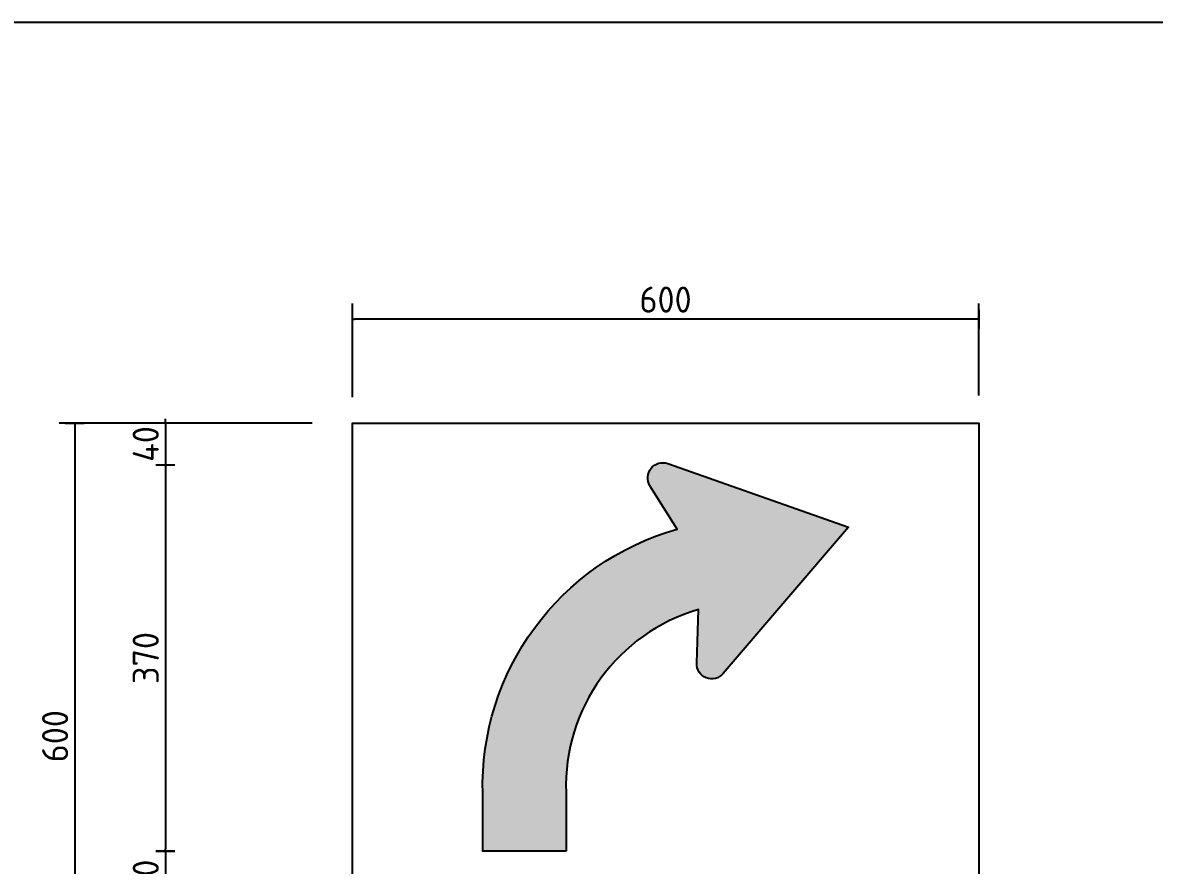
# Model space of a CAD drawing. Extents: x 0 to 420, y 0 to 297.
# Drawn here: x 203.2 to 311.6, y 211.7 to 292.5 of the extents above; entities that cross this region are included whole.
import ezdxf
from ezdxf.enums import TextEntityAlignment as Align

# ---------------------------------------------------------------- set-up
doc = ezdxf.new("R2010")
doc.units = 0
doc.header["$LTSCALE"] = 0.3
doc.header["$MEASUREMENT"] = 0
doc.header["$PDMODE"] = 3
doc.layers.get('0').update_dxf_attribs({"linetype": 'CONTINUOUS'})
doc.layers.get('DEFPOINTS').update_dxf_attribs({"linetype": 'CONTINUOUS'})
for name, color, linetype in [('L25', 1, 'CONTINUOUS'), ('T25', 1, 'CONTINUOUS'), ('TBLK18', 4, 'CONTINUOUS'), ('TBLK25', 1, 'CONTINUOUS'), ('TBLK35', 3, 'CONTINUOUS'), ('TBLK50', 7, 'CONTINUOUS')]:
    doc.layers.add(name, color=color, linetype=linetype)
doc.styles.add('iso', font='iso3098b.shx')
doc.dimstyles.new('SIGNSDIM', dxfattribs={"dimtxt": 2.5, "dimasz": 0.2, "dimexe": 1.5, "dimexo": 2, "dimtad": 1, "dimdec": 4, "dimlfac": 10, "dimrnd": 1, "dimdsep": 46, "dimtxsty": 'iso', "dimblk": 'SGNDIM', "dimcen": 2.5, "dimse2": 1, "dimadec": 0, "dimazin": 0, "dimtfac": 1, "dimtdec": 4, "dimtix": 1, "dimtmove": 0, "dimatfit": 3, "dimldrblk": 'SGNDIM', "dimfxl": 1, "dimtolj": 1, "dimtzin": 0, "dimarcsym": 0})

# ---------------------------------------------------------------- blocks, each defined once
blk = doc.blocks.new('A3BBLK')
at = {"layer": 'TBLK50'}
blk.add_line((415.5000000000002, 292.5), (13, 292.5), dxfattribs=at)
blk = doc.blocks.new('a3_in_vtblk')
blk.add_blockref('A3BBLK', (-3.741840828297427e-07, 1.894474053187878e-07))
at = {"layer": 'TBLK18', "style": 'iso'}
for tag, p, height in [('GROUND_SURVEY_STD.', (381.875222273204, 126.1053199401716), 1.8), ('SURVEY_CAPTURE_DATE', (381.9454161662899, 122.6053199401716), 1.8), ('MAPPING_SURVEY_STD.', (381.9454161662899, 119.1053199401716), 1.8), ('MAPPING_CAPTURE_DATE', (381.9454161662898, 115.6053199401716), 1.8), ('PROJECT_ZONE', (381.9454161662899, 112.1053199401716), 1.8), ('HEIGHT_DATUM', (381.9454161662898, 108.6053199401714), 1.8), ('CLIENT_STREET_NAME', (355.5137892048512, 86.94082754562629), 1.5), ('CLIENT_SUBURB_POSTCODE', (388.4876002642824, 86.9408275456263), 1.5), ('CLIENT_TELEPHONE_NO.', (368.3055848069769, 84.67709447489977), 1.5), ('CLIENT_FAX_NO.', (393.555162257961, 84.67709447489979), 1.5), ('STREET_NAME', (355.5137892048512, 62.09980777502454), 1.5), ('SUBURB_POSTCODE', (388.4876002642824, 62.09980777502456), 1.5), ('TELEPHONE_NO.', (368.3055848069769, 59.83607470429803), 1.5), ('FAX_NO.', (393.555162257961, 59.83607470429804), 1.5)]:
    blk.add_attdef(tag, p, '', height=height, dxfattribs=at)
for tag, p in [('CLIENT_MR_DIRECTORATE', (381.4999755770158, 92.95956004759233)), ('MR_DIRECTORATE', (381.4999755770158, 68.11854027699059))]:
    blk.add_attdef(tag, text='', height=1.5, dxfattribs=at).set_placement(p, align=Align.CENTER)
at = {"layer": 'TBLK25', "style": 'iso'}
for tag, height, p in [('CLIENT_MR__BRANCH', 2, (381.4999755770158, 90.03992980102237)), ('MR_BRANCH', 2, (381.4999755770158, 65.19891003042062)), ('ROAD_SECTION', 1.75, (384.4999996258161, 29.16173915914942)), ('SLK', 1.75, (384.4999996258161, 26.10752480193321)), ('CHAINAGE', 1.75, (384.4999996258161, 19.20540326262937))]:
    blk.add_attdef(tag, text='', height=height, dxfattribs=at).set_placement(p, align=Align.CENTER)
for tag, p, height in [('FILE_NUMBER', (371.7734368758553, 54.23654958023184), 2.5), ('DESIGNED_/_DRAWN', (371.7734368758553, 49.48654958023184), 2), ('VERIFIED', (371.7734368758553, 44.48654958023184), 2), ('APPROVED', (371.7734368758553, 39.48654958023184), 2), ('LOCAL_AUTHORITY', (370.4803377219841, 16.73347307702431), 1.25)]:
    blk.add_attdef(tag, p, '', height=height, dxfattribs=at)
at = {"layer": 'TBLK35', "style": 'iso', "width": 0.9}
for tag, p in [('ROAD_PROJECT&NUMBER', (384.4999996258161, 32.230685934961)), ('DRAWING_DESCRIPTION', (384.4999996258161, 22.28803376023848))]:
    blk.add_attdef(tag, text='', height=2.5, dxfattribs=at).set_placement(p, align=Align.CENTER)
at = {"layer": 'TBLK50', "style": 'iso'}
blk.add_attdef('MRWA_DRG_NUMBER', (356.2877078814561, 6.084560384789711), '', height=5, dxfattribs=at)
blk = doc.blocks.new('SGNDIM')
for p, q in [((0, 0), (-1, 0)), ((0, 4.5), (0, -4.5))]:
    blk.add_line(p, q)
blk = doc.blocks.new('*D36')
at = {"layer": 'DEFPOINTS', "color": 0}
for p in [(232.938632017595, 254.1262811572662), (208.201497156631, 194.1262811572662), (232.938632017595, 194.1262811572662)]:
    blk.add_point(p, dxfattribs=at)
at = {"layer": 'T25', "color": 0, "lineweight": -2}
for p, q in [((230.938632017595, 254.1262811572662), (206.701497156631, 254.1262811572662)), ((208.201497156631, 253.9262811572663), (208.201497156631, 194.3262811572662)), ((230.938632017595, 194.1262811572662), (206.701497156631, 194.1262811572662))]:
    blk.add_line(p, q, dxfattribs=at)
at = {"layer": 'T25', "color": 0, "lineweight": -2, "xscale": 0.2, "yscale": 0.2, "zscale": 0.2}
for p, rotation in [((208.201497156631, 254.1262811572662), 90), ((208.201497156631, 194.1262811572662), 270)]:
    blk.add_blockref('SGNDIM', p, dxfattribs=dict(at, rotation=rotation))
at = {"layer": 'T25', "color": 0, "insert": (206.3264971566309, 224.1262811572663), "char_height": 2.5, "attachment_point": 5, "rotation": 90, "style": 'iso'}
blk.add_mtext('\\A1;600', dxfattribs=at)
blk = doc.blocks.new('*D39')
at = {"layer": 'DEFPOINTS', "color": 0}
for p in [(224.0279570670463, 254.1262811572664), (216.882941177409, 250.1168739865602), (220.9865066304006, 250.1168739865602)]:
    blk.add_point(p, dxfattribs=at)
at = {"layer": 'T25', "color": 0, "lineweight": -2}
for p, q in [((222.0279570670463, 254.1262811572664), (215.382941177409, 254.1262811572664)), ((216.882941177409, 254.3262811572664), (216.882941177409, 254.5262811572664)), ((216.882941177409, 254.1262811572664), (216.882941177409, 250.1168739865602)), ((216.882941177409, 249.9168739865602), (216.882941177409, 249.7168739865602))]:
    blk.add_line(p, q, dxfattribs=at)
at = {"layer": 'T25', "color": 0, "lineweight": -2, "xscale": 0.2, "yscale": 0.2, "zscale": 0.2}
for p, rotation in [((216.882941177409, 254.1262811572664), 270), ((216.882941177409, 250.1168739865602), 90)]:
    blk.add_blockref('SGNDIM', p, dxfattribs=dict(at, rotation=rotation))
at = {"layer": 'T25', "color": 0, "insert": (215.007941177409, 252.1215775719133), "char_height": 2.5, "attachment_point": 5, "rotation": 90, "style": 'iso'}
blk.add_mtext('\\A1;40', dxfattribs=at)
blk = doc.blocks.new('*D41')
at = {"layer": 'DEFPOINTS', "color": 0}
for p in [(253.7011510359022, 250.1168739865602), (216.882941177409, 213.1156642743216), (253.7011510359022, 213.1156642743216)]:
    blk.add_point(p, dxfattribs=at)
at = {"layer": 'T25', "color": 0, "lineweight": -2}
blk.add_line((216.882941177409, 249.9168739865602), (216.882941177409, 213.3156642743216), dxfattribs=at)
at = {"layer": 'T25', "color": 0, "lineweight": -2, "xscale": 0.2, "yscale": 0.2, "zscale": 0.2}
for p, rotation in [((216.882941177409, 250.1168739865602), 90), ((216.882941177409, 213.1156642743216), 270)]:
    blk.add_blockref('SGNDIM', p, dxfattribs=dict(at, rotation=rotation))
at = {"layer": 'T25', "color": 0, "insert": (215.007941177409, 231.616269130441), "char_height": 2.5, "attachment_point": 5, "rotation": 90, "style": 'iso'}
blk.add_mtext('\\A1;370', dxfattribs=at)
blk = doc.blocks.new('*D44')
at = {"layer": 'DEFPOINTS', "color": 0}
for p in [(234.7939171321673, 264.0832987752401), (294.7939171321673, 254.7546910947629), (234.7939171321673, 254.5949918070106)]:
    blk.add_point(p, dxfattribs=at)
at = {"layer": 'T25', "color": 0, "lineweight": -2}
for p, q in [((234.7939171321673, 256.5949918070106), (234.7939171321673, 265.5832987752401)), ((294.7939171321673, 256.754691094763), (294.7939171321673, 265.5832987752401)), ((294.5939171321673, 264.0832987752401), (234.9939171321673, 264.0832987752401))]:
    blk.add_line(p, q, dxfattribs=at)
at = {"layer": 'T25', "color": 0, "lineweight": -2, "xscale": 0.2, "yscale": 0.2, "zscale": 0.2, "rotation": 180}
blk.add_blockref('SGNDIM', (234.7939171321673, 264.0832987752401), dxfattribs=at)
at = {"layer": 'T25', "color": 0, "lineweight": -2, "xscale": 0.2, "yscale": 0.2, "zscale": 0.2}
blk.add_blockref('SGNDIM', (294.7939171321673, 264.0832987752401), dxfattribs=at)
at = {"layer": 'T25', "color": 0, "insert": (264.7939171321673, 265.9582987752401), "char_height": 2.5, "attachment_point": 5, "style": 'iso'}
blk.add_mtext('\\A1;600', dxfattribs=at)
blk = doc.blocks.new('*D35')
at = {"layer": 'DEFPOINTS', "color": 0}
for p in [(221.8615872129456, 213.1156642743216), (216.882941177409, 208.1122725626684), (221.8615872129456, 208.1122725626684)]:
    blk.add_point(p, dxfattribs=at)
at = {"layer": 'T25', "color": 0, "lineweight": -2}
blk.add_line((216.882941177409, 212.9156642743216), (216.882941177409, 208.3122725626684), dxfattribs=at)
at = {"layer": 'T25', "color": 0, "lineweight": -2, "xscale": 0.2, "yscale": 0.2, "zscale": 0.2}
for p, rotation in [((216.882941177409, 213.1156642743216), 90), ((216.882941177409, 208.1122725626684), 270)]:
    blk.add_blockref('SGNDIM', p, dxfattribs=dict(at, rotation=rotation))
at = {"layer": 'T25', "color": 0, "insert": (215.007941177409, 210.6139684184951), "char_height": 2.5, "attachment_point": 5, "rotation": 90, "style": 'iso'}
blk.add_mtext('\\A1;50', dxfattribs=at)

msp = doc.modelspace()

# ---------------------------------------------------------------- hatches: boundary and pattern name
at = {"layer": 'L25'}
h = msp.add_hatch(color=256, dxfattribs=at)
edge = h.paths.add_edge_path()
edge.add_line((255.2611936549482, 213.1156642743216), (247.2838099107649, 213.1156642743216))
edge.add_line((247.2838099107649, 213.1156642743216), (247.283809910765, 218.6045533671222))
edge.add_arc((272.8680771857207, 219.3449911473982), 25.5949795878573, 105.81442849392829, 181.657742263061, ccw=False)
edge.add_line((265.8928681148627, 243.9711853016042), (263.3000418753202, 248.124845615428))
edge.add_arc((264.5243476526638, 248.8890901383022), 1.443258233020038, 70.58723771016139, 211.97351669286, ccw=False)
edge.add_line((265.0040451535148, 250.2502971889956), (282.3040243535697, 244.1536811137158))
edge.add_line((282.3040243535697, 244.1536811137158), (270.3114366226806, 230.1219834448172))
edge.add_arc((269.2142983231467, 231.0596837588173), 1.443258233020005, 177.9349428881644, 319.480206705181, ccw=False)
edge.add_line((267.7719774058525, 231.1116904768024), (267.9577749623616, 236.2644805877273))
edge.add_arc((272.8680771857207, 219.3449911473982), 17.61761024787794, 466.1835606687417, 541.9994915947321)
edge.add_line((255.2611936549482, 218.7303016485892), (255.2611936549482, 213.1156642743216))

# ---------------------------------------------------------------- linework, layer by layer
msp.add_lwpolyline([(234.7939171321673, 194.1262811572662), (234.7939171321673, 254.1262811572662), (294.7939171321673, 254.1262811572662), (294.7939171321673, 194.1262811572662), (234.7939171321673, 194.1262811572662)], close=True, dxfattribs=at)
msp.add_lwpolyline([(255.2611936549482, 213.1156642743216), (247.2838099107649, 213.1156642743216), (247.283809910765, 218.6045533671222, -0.3435630632368467), (265.8928681148627, 243.9711853016042), (263.3000418753202, 248.124845615428, -0.7092604359425725), (265.0040451535148, 250.2502971889956), (282.3040243535697, 244.1536811137158), (270.3114366226807, 230.1219834448172, -0.7103036187249971), (267.7719774058525, 231.1116904768024), (267.9577749623616, 236.2644805877273, 0.3434294856129169), (255.2611936549482, 218.7303016485892)], format="xyb", close=True, dxfattribs=at)

# ---------------------------------------------------------------- block references
at = {"color": 1}
msp.add_blockref('a3_in_vtblk', (0, 0), dxfattribs=at)

# ---------------------------------------------------------------- dimensions: what is measured, and where the dimension line sits
at = {"layer": 'T25'}
for base, p1, p2, angle, override, picture, middle in [((234.7939171321673, 264.0832987752401), (294.7939171321673, 254.7546910947629), (234.7939171321673, 254.5949918070106), 180, {"dimse2": 0}, '*D44', (264.7939171321673, 265.9582987752401)), ((208.201497156631, 194.1262811572662), (232.938632017595, 254.1262811572662), (232.938632017595, 194.1262811572662), 90, {"dimse2": 0}, '*D36', (206.3264971566309, 224.1262811572663)), ((216.882941177409, 213.1156642743216), (253.7011510359022, 250.1168739865602), (253.7011510359022, 213.1156642743216), 90, {"dimse1": 1}, '*D41', (215.007941177409, 231.616269130441)), ((216.882941177409, 208.1122725626684), (221.8615872129456, 213.1156642743216), (221.8615872129456, 208.1122725626684), 90, {"dimse1": 1}, '*D35', (215.007941177409, 210.6139684184951))]:
    dim = msp.add_linear_dim(base=base, p1=p1, p2=p2, angle=angle, dimstyle='SIGNSDIM', override=override, dxfattribs=at)
    dim.commit()
    dim.dimension.update_dxf_attribs({"geometry": picture, "text_midpoint": middle})
dim = msp.add_linear_dim(base=(216.882941177409, 250.1168739865602), p1=(224.0279570670463, 254.1262811572664), p2=(220.9865066304006, 250.1168739865602), angle=90, dimstyle='SIGNSDIM', dxfattribs=at)
dim.commit()
dim.dimension.update_dxf_attribs({"geometry": '*D39', "text_midpoint": (215.007941177409, 252.1215775719133)})

doc.saveas('drawing.dxf')
